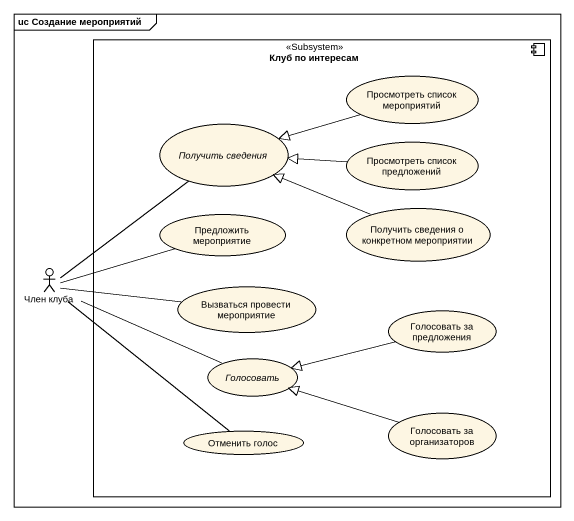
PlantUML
@startuml
mainframe uc Создание мероприятий
component "Клуб по интересам" as Клуб_по_интересам <<Subsystem>> {
  usecase "Просмотреть список мероприятий" as Просмотреть_список
  usecase "Получить сведения" as Получить_сведения
  usecase "Просмотреть список предложений" as Просмотреть_список_2
  usecase "Предложить мероприятие" as Предложить_мероприятие
  usecase "Получить сведения о конкретном мероприятии" as Получить_сведения_о
  usecase "Вызваться провести мероприятие" as Вызваться_провести
  usecase "Голосовать за предложения" as Голосовать_за_предложения
  usecase Голосовать
  usecase "Голосовать за организаторов" as Голосовать_за_организаторов
  usecase "Отменить голос" as Отменить_голос
}
actor "Член клуба" as Член_клуба
Просмотреть_список -left-|> Получить_сведения
Получить_сведения -- Член_клуба
Просмотреть_список_2 -left-|> Получить_сведения
Предложить_мероприятие -left- Член_клуба
Получить_сведения_о -left-|> Получить_сведения
Член_клуба -- Отменить_голос
Вызваться_провести -left- Член_клуба
Голосовать_за_предложения -left-|> Голосовать
Голосовать -left- Член_клуба
Голосовать_за_организаторов -left-|> Голосовать
@enduml
